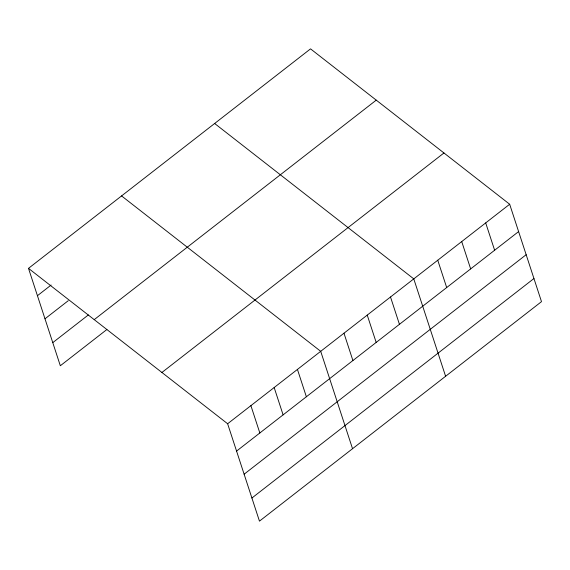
<?xml version="1.0" encoding="UTF-8"?>
<svg xmlns="http://www.w3.org/2000/svg" width="570" height="570" viewBox="0 0 570 570"><rect width="100%" height="100%" fill="white"/><g stroke="black" fill="none" stroke-linecap="round" stroke-linejoin="round"><path stroke-width="0.85" d="M28.5 268.356L310.536 48.863L509.673 204.252L541.5 301.644L259.464 521.137L227.63 423.752L28.5 268.356L60.327 365.748L106.868 329.524M37.435 295.695L51.122 285.043M44.987 318.808L68.257 300.704M52.775 342.627L88.364 314.932M94.214 319.642L376.25 100.142M161.916 372.474L443.959 152.974M227.63 423.752L509.673 204.252M236.564 451.091L518.6 231.591M244.124 474.204L526.16 254.705M251.912 498.023L533.947 278.523M214.641 123.49L413.777 278.887L445.605 376.271M121.574 195.923L320.703 351.32L352.538 448.704M485.697 222.913L494.632 250.244M461.721 241.573L470.656 268.905M437.753 260.226L446.688 287.565M390.507 296.991L399.442 324.33M367.244 315.103L376.179 342.435M343.974 333.208L352.908 360.546M297.44 369.424L306.368 396.763M274.17 387.536L283.105 414.867M250.9 405.648L259.834 432.979"/></g></svg>
